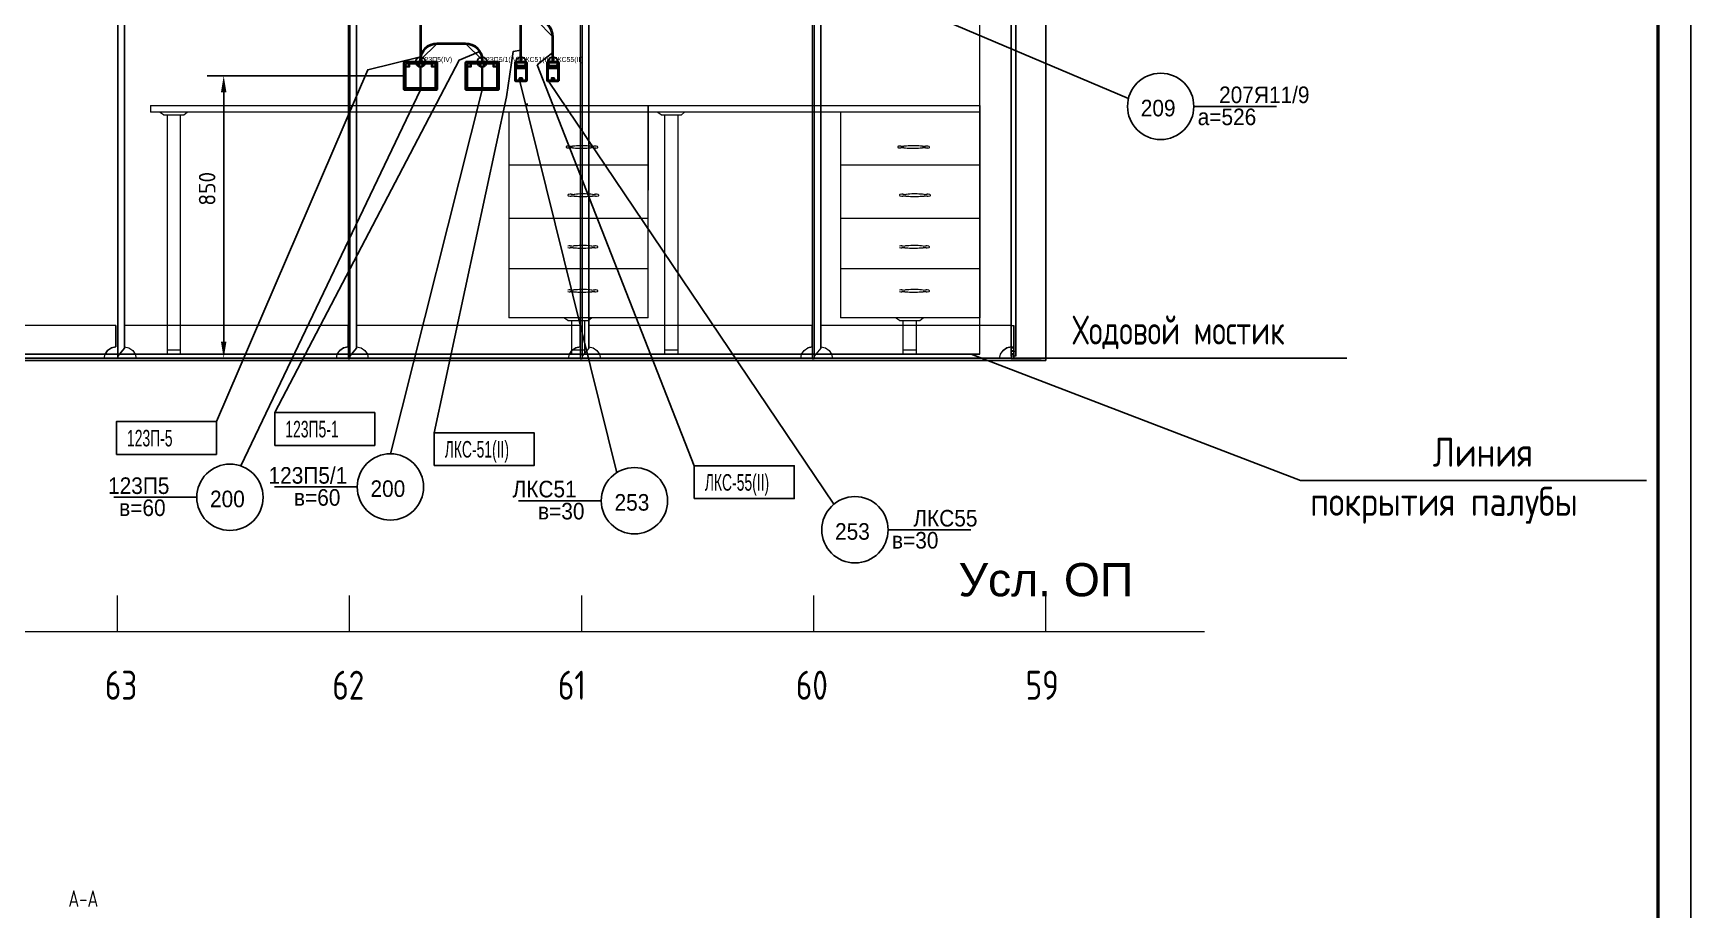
# Model space of a CAD drawing. Header units: millimetres. Extents: x -35117 to 70520, y -28859 to 27816.
# Drawn here: x -1362 to 3636, y -9381 to -6737 of the extents above; entities that cross this region are included whole.
import ezdxf

# ---------------------------------------------------------------- set-up
doc = ezdxf.new("R2010")
doc.units = ezdxf.units.MM
doc.linetypes.add('HIDDEN1', pattern=[1, 0.5, -0.5])
for name, color, linetype in [('-1', 7, 'Continuous'), ('DIMENSION', 1, 'Continuous'), ('EQUIPMENT', 7, 'Continuous'), ('EQUIPMENT_31_22_34_otd', 54, 'Continuous'), ('FORM', 7, 'Continuous'), ('FURN', 4, 'Continuous'), ('Kabeli', 7, 'Continuous'), ('Выноски', 7, 'Continuous'), ('ПозицииОборудования', 7, 'Continuous'), ('ТРАССЫскрытые', 7, 'Continuous')]:
    doc.layers.add(name, color=color, linetype=linetype)
for name, color, linetype, lineweight in [('FORM1', 4, 'Continuous', 50), ('Hull', 1, 'Continuous', 40), ('Other', 3, 'Continuous', 60), ('ТРАССЫ', 7, 'Continuous', 40)]:
    doc.layers.add(name, color=color, linetype=linetype, lineweight=lineweight)
doc.styles.add('SIMPLEX', font='simplex.shx', dxfattribs={"width": 0.9, "height": 50})
doc.styles.get("Standard").update_dxf_attribs({"font": 'arial.ttf'})
doc.styles.add('Standard1', font='simplex.shx', dxfattribs={"height": 2.5})
doc.dimstyles.new('М_20 -1', dxfattribs={"dimscale": 0, "dimtxt": 50, "dimasz": 50, "dimexe": 50, "dimexo": 0, "dimgap": 25, "dimtad": 1, "dimdec": 0, "dimrnd": 5, "dimdsep": 46, "dimtxsty": 'SIMPLEX', "dimcen": 50, "dimclrd": 1, "dimclre": 1, "dimclrt": 3, "dimadec": 0, "dimazin": 0, "dimtfac": 1, "dimtdec": 0, "dimtmove": 0, "dimatfit": 3, "dimfxl": 1, "dimtolj": 1, "dimtzin": 0, "dimarcsym": 0})

# ---------------------------------------------------------------- blocks, each defined once
blk = doc.blocks.new('1090')
at = {"layer": 'EQUIPMENT', "color": 2, "linetype": 'Continuous', "lineweight": 35}
blk.add_lwpolyline([(-48.2, 84), (48.2, 84, -0.414214), (50.2, 82), (50.2, 2, -0.414214), (48.2, 0), (-48.2, 0, -0.414214), (-50.2, 2), (-50.2, 82, -0.414214)], format="xyb", close=True, dxfattribs=at)
for points in [[(-45.2, 79), (45.2, 79), (45.2, 5), (-45.2, 5)], [(-45.2, 79), (-33.9, 79), (-33.9, 69.9), (-45.2, 69.9)], [(-5.7, 79), (5.7, 79), (5.7, 69.9), (-5.7, 69.9)], [(33.9, 79), (45.2, 79), (45.2, 69.9), (33.9, 69.9)]]:
    blk.add_lwpolyline(points, close=True, dxfattribs=at)
blk.add_lwpolyline([(0, 69.9), (0, 5)], dxfattribs=at)
blk = doc.blocks.new('*D52')
at = {"layer": 'Defpoints', "color": 0, "linetype": 'Continuous'}
for p in [(-244.3, -6866), (-787.7, -7717.6), (-143.8, -7717.6)]:
    blk.add_point(p, dxfattribs=at)
at = {"layer": 'DIMENSION', "color": 1, "linetype": 'Continuous', "lineweight": -2}
for p, q in [((-244.3, -6866), (-837.7, -6866)), ((-787.7, -6916), (-787.7, -7667.6)), ((-143.8, -7717.6), (-837.7, -7717.6))]:
    blk.add_line(p, q, dxfattribs=at)
at = {"layer": 'DIMENSION', "color": 1, "linetype": 'Continuous'}
for points in [[(-796, -6916), (-779.4, -6916), (-787.7, -6866)], [(-796, -7667.6), (-779.4, -7667.6), (-787.7, -7717.6)]]:
    blk.add_solid(points, dxfattribs=at)
at = {"layer": 'DIMENSION', "color": 3, "linetype": 'Continuous', "insert": (-837.7, -7206.5), "char_height": 50, "attachment_point": 5, "rotation": 90, "style": 'SIMPLEX'}
blk.add_mtext('\\A1;850', dxfattribs=at)
blk = doc.blocks.new('МВ_5')
at = {"layer": 'EQUIPMENT', "color": 2, "linetype": 'Continuous', "lineweight": 35}
for p, q in [((-3.2, -53.8), (-3.2, -57.6)), ((-3.2, -53.8), (-3.2, -57.6)), ((-1.7, -53.8), (-3.2, -53.8)), ((-3.2, -57.6), (3.3, -57.6)), ((-3.2, -57.6), (3.3, -57.6)), ((-1.7, -53), (-1.7, -53.8)), ((-1.7, -53), (-1.1, -53)), ((-1.1, -51.9), (-1.1, -53)), ((1.1, -51.9), (-1.1, -51.9)), ((-1.1, -57.6), (1.1, -57.6)), ((1.1, -51.9), (1.1, -53)), ((1.1, -53), (1.7, -53)), ((1.7, -53), (1.7, -53.8)), ((3.3, -53.8), (1.7, -53.8)), ((3.3, -57.6), (3.3, -53.8)), ((3.3, -57.6), (3.3, -53.8))]:
    blk.add_line(p, q, dxfattribs=at)
blk.add_lwpolyline([(17.5, -2), (17.5, -56, -0.414214), (15.5, -58), (-15.5, -58, -0.414214), (-17.5, -56), (-17.5, -2, -0.414214), (-15.5, 0), (15.5, 0, -0.414214)], format="xyb", close=True, dxfattribs=at)
for points in [[(-3.7, -56), (-15.5, -56), (-15.5, -2), (15.5, -2), (15.5, -56), (3.7, -56)], [(-2.4, -57.6), (-2.4, -57.1)], [(-1.8, -57.6), (-1.8, -57.1)], [(-1.1, -57.6), (-1.1, -57.1)], [(-0.4, -57.6), (-0.4, -57.1)], [(0.2, -57.6), (0.2, -57.1)], [(0.9, -57.6), (0.9, -57.1)], [(1.6, -57.6), (1.6, -57.1)], [(2.2, -57.6), (2.2, -57.1)]]:
    blk.add_lwpolyline(points, dxfattribs=at)
for points in [[(-12.6, -12.2), (12.6, -12.2), (12.6, -18.9), (-12.6, -18.9)], [(-3.7, -58), (3.7, -58), (3.7, -48.5), (-3.7, -48.5)]]:
    blk.add_lwpolyline(points, close=True, dxfattribs=at)

msp = doc.modelspace()

# ---------------------------------------------------------------- linework, layer by layer
at = {"layer": '-1', "color": 1, "lineweight": 0}
for p, q in [((-1108.114, -8542.971), (-1108.114, -8433.596)), ((-408.114, -8542.971), (-408.114, -8433.596)), ((291.886, -8542.971), (291.886, -8433.596)), ((991.886, -8542.971), (991.886, -8433.596)), ((1691.886, -8542.971), (1691.886, -8433.596)), ((2169.909, -8542.971), (-4142.611, -8542.971))]:
    msp.add_line(p, q, dxfattribs=at)
at = {"color": 4}
for p, q in [((491.981, -6955.555), (491.981, -6975.555)), ((1491.885, -6955.555), (1491.885, -7211.115)), ((1491.885, -6955.555), (1491.885, -6975.555))]:
    msp.add_line(p, q, dxfattribs=at)
at = {"color": 3}
for p, q in [((1691.885, -7717.555), (-3907.867, -7717.555)), ((1691.885, -7724.555), (-3907.867, -7724.555)), ((1691.885, -7717.555), (2598.589, -7717.555))]:
    msp.add_line(p, q, dxfattribs=at)
msp.add_line((-3707.867, -7705.555), (1491.885, -7705.555))
at = {"color": 2}
for p, q in [((2458.898, -8086.438), (1466.436, -7705.555)), ((3502.338, -8086.438), (2458.898, -8086.438))]:
    msp.add_line(p, q, dxfattribs=at)
at = {"layer": 'EQUIPMENT_31_22_34_otd', "linetype": 'Continuous', "lineweight": 35}
msp.add_line((126.388, -6949.182), (126.388, -6955.555), dxfattribs=at)
at = {"layer": 'FORM', "color": 7}
msp.add_lwpolyline([(-13163.591, -16165.54), (3636.409, -16165.54), (3636.409, -4285.54), (-13163.591, -4285.54)], close=True, dxfattribs=at)
at = {"layer": 'FORM1'}
msp.add_line((3536.409, -4385.54), (3536.409, -16065.54), dxfattribs=at)
at = {"layer": 'FURN', "color": 4}
msp.add_line((1491.885, -7595.555), (1491.885, -6955.555), dxfattribs=at)
msp.add_line((1491.885, -7595.555), (1491.885, -6955.555), dxfattribs=at)
at = {"layer": 'Hull', "color": 3, "lineweight": 25, "ltscale": 500}
msp.add_line((1691.885, -5117.533), (1691.885, -7724.555), dxfattribs=at)
at = {"layer": 'Hull', "color": 86, "linetype": 'Continuous', "lineweight": 20}
for p, q in [((-406.866, -5224.533), (-406.866, -7718.534)), ((-406.866, -7711.383), (-406.866, -5231.684)), ((293.134, -5224.533), (293.134, -7718.534)), ((293.134, -7711.383), (293.134, -5231.684)), ((1600.525, -7711.383), (1600.525, -5231.684)), ((1600.525, -7695.85), (1600.525, -5247.217)), ((-386.865, -7687.546), (-386.865, -5255.521)), ((313.135, -7687.546), (313.135, -5255.521)), ((-1106.866, -5332.535), (-1106.866, -7718.534)), ((-1106.866, -7711.383), (-1106.866, -5339.685)), ((993.134, -7668.534), (993.134, -5332.535)), ((993.134, -5332.535), (993.134, -7718.534)), ((993.134, -7711.383), (993.134, -5339.685)), ((-1086.865, -7687.546), (-1086.865, -5363.52)), ((1013.135, -7687.546), (1013.135, -5363.52)), ((-1112.866, -7618.534), (-1112.866, -7683.533)), ((-412.866, -7618.534), (-412.866, -7683.533)), ((987.134, -7618.534), (987.134, -7683.533)), ((1587.134, -7618.534), (1587.134, -7683.533)), ((1595.136, -7618.534), (1595.136, -7718.534)), ((-1137.616, -7693.787), (-1145.202, -7705.14)), ((-1126.257, -7686.197), (-1137.616, -7693.787)), ((-1112.866, -7683.533), (-1126.257, -7686.197)), ((-1106.866, -7711.383), (-1086.865, -7687.546)), ((-426.257, -7686.197), (-437.616, -7693.787)), ((-412.866, -7683.533), (-426.257, -7686.197)), ((-406.866, -7711.383), (-386.865, -7687.546)), ((273.743, -7686.197), (262.384, -7693.787)), ((287.134, -7683.533), (273.743, -7686.197)), ((987.134, -7683.533), (973.743, -7686.197)), ((1573.743, -7686.197), (1562.384, -7693.787)), ((1587.134, -7683.533), (1573.743, -7686.197)), ((1587.134, -7686.197), (1587.134, -7683.533)), ((1587.134, -7683.533), (1595.136, -7683.533)), ((1587.134, -7686.197), (1587.134, -7683.533)), ((1587.134, -7683.533), (1595.136, -7683.533)), ((1587.134, -7693.787), (1587.134, -7686.197)), ((1587.134, -7686.197), (1595.136, -7686.197)), ((1587.134, -7693.787), (1587.134, -7686.197)), ((1587.134, -7686.197), (1595.136, -7686.197)), ((1587.134, -7705.14), (1587.134, -7693.787)), ((1587.134, -7693.787), (1595.136, -7693.787)), ((1587.134, -7705.14), (1587.134, -7693.787)), ((1587.134, -7693.787), (1595.136, -7693.787)), ((1587.134, -7703.534), (1595.136, -7703.534)), ((1587.134, -7705.14), (1595.136, -7705.14)), ((1587.134, -7705.14), (1595.136, -7705.14))]:
    msp.add_line(p, q, dxfattribs=at)
for points in [[(-406.866, -5224.533), (-412.866, -5224.533), (-412.866, -7718.534), (-406.866, -7718.534)], [(-406.866, -7668.534), (-406.866, -5274.533), (-406.866, -5272.251), (-406.866, -5265.747), (-406.866, -5256.015), (-406.866, -5244.535), (-406.866, -5224.533)], [(-406.866, -5231.684), (-386.865, -5255.521), (-386.865, -7687.546), (-406.866, -7711.383)], [(293.134, -5224.533), (287.134, -5224.533), (287.134, -7718.534), (293.134, -7718.534)], [(293.134, -7668.534), (293.134, -5274.533), (293.134, -5272.251), (293.134, -5265.747), (293.134, -5256.015), (293.134, -5244.535), (293.134, -5224.533)], [(293.134, -5231.684), (313.135, -5255.521), (313.135, -7687.546), (293.134, -7711.383)], [(1677.137, -5224.533), (1587.134, -5224.533), (1587.134, -7718.534), (1677.137, -7718.534)], [(1600.525, -7711.383), (1587.134, -7711.383), (1587.134, -5231.684), (1600.525, -5231.684)], [(1587.134, -5247.217), (1587.134, -7695.85), (1600.525, -7695.85)], [(1600.525, -5231.684), (1600.525, -5255.521), (1600.525, -7687.546), (1600.525, -7711.383)], [(1600.525, -5247.217), (1600.525, -5255.521), (1600.525, -7687.546), (1600.525, -7695.85)], [(-1106.866, -7668.534), (-1106.866, -5382.535), (-1106.866, -5380.252), (-1106.866, -5373.746), (-1106.866, -5364.014), (-1106.866, -5352.533), (-1106.866, -5332.535)], [(-1106.866, -5339.685), (-1086.865, -5363.52), (-1086.865, -7687.546), (-1106.866, -7711.383)], [(993.134, -5332.535), (987.134, -5332.535), (987.134, -7718.534), (993.134, -7718.534)], [(993.134, -5339.685), (1013.135, -5363.52), (1013.135, -7687.546), (993.134, -7711.383)], [(-1112.866, -7618.534), (-1786.865, -7618.534), (-1786.865, -7683.533), (-1773.474, -7686.197), (-1762.115, -7693.787), (-1754.528, -7705.14), (-1751.867, -7718.534)], [(-1147.863, -7718.534), (-1145.202, -7705.14), (-1137.616, -7693.787), (-1126.257, -7686.197), (-1112.866, -7683.533), (-1112.866, -7618.534)], [(-412.866, -7618.534), (-1086.865, -7618.534), (-1086.865, -7683.533), (-1073.474, -7686.197), (-1062.115, -7693.787), (-1054.528, -7705.14), (-1051.867, -7718.534)], [(-447.863, -7718.534), (-445.202, -7705.14), (-437.616, -7693.787), (-426.257, -7686.197), (-412.866, -7683.533), (-412.866, -7618.534)], [(287.134, -7618.534), (-386.865, -7618.534), (-386.865, -7683.533), (-373.474, -7686.197), (-362.115, -7693.787), (-354.528, -7705.14), (-351.867, -7718.534)], [(252.137, -7718.534), (254.798, -7705.14), (262.384, -7693.787), (273.743, -7686.197), (287.134, -7683.533), (287.134, -7618.534)], [(987.134, -7618.534), (313.135, -7618.534), (313.135, -7683.533), (326.526, -7686.197), (337.885, -7693.787), (345.472, -7705.14), (348.133, -7718.534)], [(952.137, -7718.534), (954.798, -7705.14), (962.384, -7693.787), (973.743, -7686.197), (987.134, -7683.533), (987.134, -7618.534)], [(1587.134, -7618.534), (1013.135, -7618.534), (1013.135, -7683.533), (1026.526, -7686.197), (1037.885, -7693.787), (1045.472, -7705.14), (1048.133, -7718.534)], [(1552.137, -7718.534), (1554.798, -7705.14), (1562.384, -7693.787), (1573.743, -7686.197), (1587.134, -7683.533), (1587.134, -7618.534)], [(1587.134, -7683.533), (1587.134, -7618.534), (1595.136, -7618.534)], [(1587.134, -7683.533), (1587.134, -7618.534), (1595.136, -7618.534)], [(1587.134, -7703.534), (1587.134, -7618.534), (1595.136, -7618.534)], [(1595.136, -7718.534), (1595.136, -7705.14), (1595.136, -7693.787), (1595.136, -7686.197), (1595.136, -7683.533), (1595.136, -7618.534)], [(1595.136, -7618.534), (1595.136, -7683.533), (1595.136, -7686.197), (1595.136, -7693.787), (1595.136, -7705.14), (1595.136, -7718.534)], [(1595.136, -7718.534), (1595.136, -7705.14), (1595.136, -7693.787), (1595.136, -7686.197), (1595.136, -7683.533), (1595.136, -7618.534)], [(1595.136, -7618.534), (1595.136, -7703.534), (1595.136, -7718.534)], [(1595.136, -7718.534), (1595.136, -7703.534), (1595.136, -7618.534)], [(-1106.866, -7718.534), (-1106.866, -7698.532), (-1106.866, -7687.052), (-1106.866, -7677.323), (-1106.866, -7670.816), (-1106.866, -7668.534)], [(-406.866, -7718.534), (-406.866, -7698.532), (-406.866, -7687.052), (-406.866, -7677.323), (-406.866, -7670.816), (-406.866, -7668.534)], [(993.134, -7718.534), (993.134, -7698.532), (993.134, -7687.052), (993.134, -7677.323), (993.134, -7670.816), (993.134, -7668.534)]]:
    msp.add_lwpolyline(points, dxfattribs=at)
at = {"layer": 'Kabeli', "color": 5}
for points in [[(108.458, -6824.01), (108.458, -6824.01), (108.458, -6648.394), (108.458, -6648.394), (108.458, -5344.533), (108.792, -5344.343)], [(205.04, -6824.01), (205.04, -6824.01), (205.04, -6748.394), (155.04, -6698.394), (158.458, -6698.394), (108.458, -6648.394), (108.458, -5344.533), (108.792, -5344.343)]]:
    msp.add_lwpolyline(points, dxfattribs=at)
at = {"layer": 'Kabeli', "color": 231}
msp.add_lwpolyline([(-8.45, -6824.01), (-8.45, -6824.01), (-8.45, -6818.103), (-58.45, -6768.103), (-144.08, -6768.103), (-194.08, -6818.103), (-194.08, -6824.01), (-194.08, -6824.01)], dxfattribs=at)
at = {"layer": 'Kabeli', "color": 6}
msp.add_circle((-194.08, -6824.01), 4, dxfattribs=at)
msp.add_circle((-194.08, -6824.01), 4, dxfattribs=at)
msp.add_circle((-194.08, -6824.01), 4, dxfattribs=at)
at = {"layer": 'Other', "color": 5, "linetype": 'Continuous', "lineweight": 18}
msp.add_line((1491.885, -7705.555), (1491.885, -5605.555), dxfattribs=at)
at = {"layer": 'Other', "color": 251, "linetype": 'Continuous', "lineweight": 20}
for p, q in [((-1008.357, -6955.555), (491.981, -6955.555)), ((-1008.357, -6955.555), (-1008.357, -6975.555)), ((-52.78, -6975.555), (-1008.357, -6975.555)), ((-969.075, -6983.688), (-980.85, -6975.555)), ((-969.075, -6983.688), (-907.639, -6983.688)), ((-907.639, -6983.688), (-897.935, -6975.555)), ((91.981, -6975.555), (-52.78, -6975.555)), ((71.885, -6975.555), (71.885, -7595.555)), ((491.981, -6975.555), (91.981, -6975.555)), ((1418.971, -6975.555), (463.395, -6975.555)), ((491.885, -6955.555), (491.885, -7211.115)), ((491.885, -7595.555), (491.885, -6955.555)), ((491.885, -7595.555), (491.885, -6955.555)), ((491.981, -6955.555), (1036.925, -6955.555)), ((531.168, -6983.688), (519.392, -6975.555)), ((531.168, -6983.688), (592.603, -6983.688)), ((592.603, -6983.688), (602.307, -6975.555)), ((1036.925, -6955.555), (1491.885, -6955.555)), ((1071.885, -6975.555), (1071.885, -7595.555)), ((1491.981, -6975.555), (1091.981, -6975.555)), ((1491.885, -6975.555), (1447.558, -6975.555)), ((244.676, -7080.403), (244.676, -7080.708)), ((251.711, -7077.703), (247.064, -7078.438)), ((247.064, -7082.672), (251.711, -7083.408)), ((254.519, -7077.564), (251.711, -7077.703)), ((251.711, -7083.408), (254.519, -7083.547)), ((291.47, -7076.618), (287.124, -7076.618)), ((287.124, -7084.493), (295.816, -7084.493)), ((295.816, -7076.618), (291.47, -7076.618)), ((331.229, -7077.703), (328.422, -7077.564)), ((328.422, -7083.547), (331.229, -7083.408)), ((335.876, -7078.438), (331.229, -7077.703)), ((331.229, -7083.408), (335.876, -7082.672)), ((338.199, -7078.806), (333.553, -7078.071)), ((333.553, -7083.775), (338.199, -7083.04)), ((340.587, -7080.771), (340.587, -7081.075)), ((1244.676, -7080.403), (1244.676, -7080.708)), ((1251.711, -7077.703), (1247.064, -7078.438)), ((1247.064, -7082.672), (1251.711, -7083.408)), ((1254.519, -7077.564), (1251.711, -7077.703)), ((1251.711, -7083.408), (1254.519, -7083.547)), ((1291.47, -7076.618), (1287.124, -7076.618)), ((1287.124, -7084.493), (1295.816, -7084.493)), ((1295.816, -7076.618), (1291.47, -7076.618)), ((1331.229, -7077.703), (1328.422, -7077.564)), ((1328.422, -7083.547), (1331.229, -7083.408)), ((1335.876, -7078.438), (1331.229, -7077.703)), ((1331.229, -7083.408), (1335.876, -7082.672)), ((1338.199, -7078.806), (1333.553, -7078.071)), ((1333.553, -7083.775), (1338.199, -7083.04)), ((1340.587, -7080.771), (1340.587, -7081.075)), ((71.885, -7134.77), (491.885, -7134.77)), ((1071.885, -7134.77), (1491.885, -7134.77)), ((257.118, -7223.057), (252.471, -7223.793)), ((252.471, -7228.027), (257.118, -7228.762)), ((259.925, -7222.918), (257.118, -7223.057)), ((257.118, -7228.762), (259.925, -7228.901)), ((296.877, -7221.972), (292.531, -7221.972)), ((292.531, -7229.847), (292.531, -7229.847)), ((292.531, -7229.847), (301.223, -7229.847)), ((301.223, -7221.972), (296.877, -7221.972)), ((301.223, -7229.847), (301.223, -7229.847)), ((336.636, -7223.057), (333.828, -7222.918)), ((333.828, -7228.901), (336.636, -7228.762)), ((341.282, -7223.793), (336.636, -7223.057)), ((336.636, -7228.762), (341.282, -7228.027)), ((343.67, -7225.757), (343.67, -7226.062)), ((1257.118, -7223.057), (1252.471, -7223.793)), ((1252.471, -7228.027), (1257.118, -7228.762)), ((1259.925, -7222.918), (1257.118, -7223.057)), ((1257.118, -7228.762), (1259.925, -7228.901)), ((1296.877, -7221.972), (1292.531, -7221.972)), ((1292.531, -7229.847), (1292.531, -7229.847)), ((1292.531, -7229.847), (1301.223, -7229.847)), ((1301.223, -7221.972), (1296.877, -7221.972)), ((1301.223, -7229.847), (1301.223, -7229.847)), ((1336.636, -7223.057), (1333.828, -7222.918)), ((1333.828, -7228.901), (1336.636, -7228.762)), ((1341.282, -7223.793), (1336.636, -7223.057)), ((1336.636, -7228.762), (1341.282, -7228.027)), ((1343.67, -7225.757), (1343.67, -7226.062)), ((71.885, -7295.555), (491.885, -7295.555)), ((1071.885, -7295.555), (1491.885, -7295.555)), ((254.315, -7378.82), (249.668, -7379.556)), ((249.668, -7383.79), (254.315, -7384.525)), ((257.122, -7378.681), (254.315, -7378.82)), ((254.315, -7384.525), (257.122, -7384.664)), ((294.074, -7377.735), (289.728, -7377.735)), ((289.728, -7385.61), (289.728, -7385.61)), ((289.728, -7385.61), (298.42, -7385.61)), ((298.42, -7377.735), (294.074, -7377.735)), ((298.42, -7385.61), (298.42, -7385.61)), ((333.833, -7378.82), (331.025, -7378.681)), ((331.025, -7384.664), (333.833, -7384.525)), ((338.48, -7379.556), (333.833, -7378.82)), ((333.833, -7384.525), (338.48, -7383.79)), ((340.868, -7381.52), (340.868, -7381.825)), ((1254.315, -7378.82), (1249.668, -7379.556)), ((1249.668, -7383.79), (1254.315, -7384.525)), ((1257.122, -7378.681), (1254.315, -7378.82)), ((1254.315, -7384.525), (1257.122, -7384.664)), ((1294.074, -7377.735), (1289.728, -7377.735)), ((1289.728, -7385.61), (1289.728, -7385.61)), ((1289.728, -7385.61), (1298.42, -7385.61)), ((1298.42, -7377.735), (1294.074, -7377.735)), ((1298.42, -7385.61), (1298.42, -7385.61)), ((1333.833, -7378.82), (1331.025, -7378.681)), ((1331.025, -7384.664), (1333.833, -7384.525)), ((1338.48, -7379.556), (1333.833, -7378.82)), ((1333.833, -7384.525), (1338.48, -7383.79)), ((1340.868, -7381.52), (1340.868, -7381.825)), ((71.885, -7447.031), (491.885, -7447.031)), ((1071.885, -7447.031), (1491.885, -7447.031)), ((254.314, -7511.531), (249.668, -7512.267)), ((249.668, -7516.501), (254.314, -7517.236)), ((257.122, -7511.392), (254.314, -7511.531)), ((254.314, -7517.236), (257.122, -7517.375)), ((294.073, -7510.446), (289.727, -7510.446)), ((289.727, -7518.321), (289.727, -7518.321)), ((289.727, -7518.321), (298.419, -7518.321)), ((298.419, -7510.446), (294.073, -7510.446)), ((298.419, -7518.321), (298.419, -7518.321)), ((333.832, -7511.531), (331.025, -7511.392)), ((331.025, -7517.375), (333.832, -7517.236)), ((338.479, -7512.267), (333.832, -7511.531)), ((333.832, -7517.236), (338.479, -7516.501)), ((340.867, -7514.231), (340.867, -7514.536)), ((1254.314, -7511.531), (1249.668, -7512.267)), ((1249.668, -7516.501), (1254.314, -7517.236)), ((1257.122, -7511.392), (1254.314, -7511.531)), ((1254.314, -7517.236), (1257.122, -7517.375)), ((1294.073, -7510.446), (1289.727, -7510.446)), ((1289.727, -7518.321), (1289.727, -7518.321)), ((1289.727, -7518.321), (1298.419, -7518.321)), ((1298.419, -7510.446), (1294.073, -7510.446)), ((1298.419, -7518.321), (1298.419, -7518.321)), ((1333.832, -7511.531), (1331.025, -7511.392)), ((1331.025, -7517.375), (1333.832, -7517.236)), ((1338.479, -7512.267), (1333.832, -7511.531)), ((1333.832, -7517.236), (1338.479, -7516.501)), ((1340.867, -7514.231), (1340.867, -7514.536)), ((474.685, -7595.555), (71.885, -7595.555)), ((491.885, -7595.555), (71.885, -7595.555)), ((250.193, -7603.688), (238.417, -7595.555)), ((311.628, -7603.688), (321.332, -7595.555)), ((1474.685, -7595.555), (1071.885, -7595.555)), ((1491.885, -7595.555), (1071.885, -7595.555)), ((1250.193, -7603.688), (1238.417, -7595.555)), ((1311.628, -7603.688), (1321.332, -7595.555)), ((250.193, -7603.688), (311.628, -7603.688)), ((1250.193, -7603.688), (1311.628, -7603.688)), ((-957.582, -7705.555), (-917.582, -7705.555)), ((261.685, -7705.555), (301.685, -7705.555)), ((542.66, -7705.555), (582.66, -7705.555)), ((1261.685, -7705.555), (1301.685, -7705.555))]:
    msp.add_line(p, q, dxfattribs=at)
at = {"layer": 'Other', "color": 251, "linetype": 'Continuous', "lineweight": 20, "extrusion": (0, 1, 0)}
for p, q in [((-957.582, -7705.555), (-957.582, -6983.688)), ((-917.582, -7705.555), (-917.582, -6983.688)), ((542.66, -7705.555), (542.66, -6983.688)), ((582.66, -7705.555), (582.66, -6983.688)), ((261.685, -7705.555), (261.685, -7603.688)), ((301.685, -7705.555), (301.685, -7603.688)), ((1261.685, -7705.555), (1261.685, -7603.688)), ((1301.685, -7705.555), (1301.685, -7603.688)), ((-957.582, -7692.277), (-917.582, -7692.277)), ((261.685, -7692.277), (301.685, -7692.277)), ((542.66, -7692.277), (582.66, -7692.277)), ((1261.685, -7692.277), (1301.685, -7692.277))]:
    msp.add_line(p, q, dxfattribs=at)
at = {"layer": 'Other', "color": 251, "linetype": 'Continuous', "lineweight": 20, "flags": 128}
for points in [[(247.064, -7078.438), (245.777, -7078.875), (245.16, -7079.343), (244.818, -7079.821), (244.686, -7080.248), (244.676, -7080.403)], [(287.124, -7076.618), (287.124, -7076.618), (286.907, -7076.623), (281.507, -7076.849), (276.175, -7077.212), (271.006, -7077.629), (265.967, -7077.969), (263.655, -7078.022), (263.655, -7078.022)], [(263.655, -7083.089), (263.655, -7083.089), (263.959, -7083.086), (268.478, -7083.276), (273.14, -7083.66), (277.97, -7084.031), (282.874, -7084.335), (287.124, -7084.493)], [(319.285, -7078.022), (319.285, -7078.022), (318.565, -7078.022), (313.726, -7077.778), (308.741, -7077.366), (303.417, -7076.973), (298.012, -7076.684), (295.816, -7076.618), (295.816, -7076.618)], [(295.816, -7084.493), (301.825, -7084.238), (307.259, -7083.86), (312.623, -7083.436), (315.986, -7083.197), (319.285, -7083.089), (319.285, -7083.089)], [(338.199, -7083.04), (339.487, -7082.603), (340.104, -7082.136), (340.446, -7081.658), (340.577, -7081.23), (340.587, -7081.075)], [(1247.064, -7078.438), (1245.777, -7078.875), (1245.16, -7079.343), (1244.818, -7079.821), (1244.686, -7080.248), (1244.676, -7080.403)], [(1287.124, -7076.618), (1287.124, -7076.618), (1286.907, -7076.623), (1281.507, -7076.849), (1276.175, -7077.212), (1271.006, -7077.629), (1265.967, -7077.969), (1263.655, -7078.022), (1263.655, -7078.022)], [(1263.655, -7083.089), (1263.655, -7083.089), (1263.959, -7083.086), (1268.478, -7083.276), (1273.14, -7083.66), (1277.97, -7084.031), (1282.874, -7084.335), (1287.124, -7084.493)], [(1319.285, -7078.022), (1319.285, -7078.022), (1318.565, -7078.022), (1313.726, -7077.778), (1308.741, -7077.366), (1303.417, -7076.973), (1298.012, -7076.684), (1295.816, -7076.618), (1295.816, -7076.618)], [(1295.816, -7084.493), (1301.825, -7084.238), (1307.259, -7083.86), (1312.623, -7083.436), (1315.986, -7083.197), (1319.285, -7083.089), (1319.285, -7083.089)], [(1338.199, -7083.04), (1339.487, -7082.603), (1340.104, -7082.136), (1340.446, -7081.658), (1340.577, -7081.23), (1340.587, -7081.075)], [(252.471, -7223.793), (251.183, -7224.229), (250.566, -7224.697), (250.224, -7225.175), (250.093, -7225.602), (250.083, -7225.757)], [(292.531, -7221.972), (292.531, -7221.972), (292.314, -7221.977), (286.914, -7222.203), (281.582, -7222.567), (276.412, -7222.983), (271.374, -7223.323), (269.061, -7223.376), (269.061, -7223.376)], [(269.061, -7228.443), (269.061, -7228.443), (269.365, -7228.44), (273.885, -7228.63), (278.546, -7229.014), (283.376, -7229.385), (288.281, -7229.689), (292.531, -7229.847)], [(324.692, -7223.376), (324.692, -7223.376), (323.972, -7223.377), (319.133, -7223.132), (314.147, -7222.72), (308.823, -7222.327), (303.418, -7222.038), (301.223, -7221.972), (301.223, -7221.972)], [(301.223, -7229.847), (307.232, -7229.592), (312.666, -7229.215), (318.03, -7228.79), (321.393, -7228.551), (324.692, -7228.443), (324.692, -7228.443)], [(341.282, -7228.027), (342.57, -7227.59), (343.187, -7227.122), (343.529, -7226.645), (343.66, -7226.217), (343.67, -7226.062)], [(1252.471, -7223.793), (1251.183, -7224.229), (1250.566, -7224.697), (1250.224, -7225.175), (1250.093, -7225.602), (1250.083, -7225.757)], [(1292.531, -7221.972), (1292.531, -7221.972), (1292.314, -7221.977), (1286.914, -7222.203), (1281.582, -7222.567), (1276.412, -7222.983), (1271.374, -7223.323), (1269.061, -7223.376), (1269.061, -7223.376)], [(1269.061, -7228.443), (1269.061, -7228.443), (1269.365, -7228.44), (1273.885, -7228.63), (1278.546, -7229.014), (1283.376, -7229.385), (1288.281, -7229.689), (1292.531, -7229.847)], [(1324.692, -7223.376), (1324.692, -7223.376), (1323.972, -7223.377), (1319.133, -7223.132), (1314.147, -7222.72), (1308.823, -7222.327), (1303.418, -7222.038), (1301.223, -7221.972), (1301.223, -7221.972)], [(1301.223, -7229.847), (1307.232, -7229.592), (1312.666, -7229.215), (1318.03, -7228.79), (1321.393, -7228.551), (1324.692, -7228.443), (1324.692, -7228.443)], [(1341.282, -7228.027), (1342.57, -7227.59), (1343.187, -7227.122), (1343.529, -7226.645), (1343.66, -7226.217), (1343.67, -7226.062)], [(289.728, -7377.735), (289.728, -7377.735), (289.511, -7377.74), (284.111, -7377.966), (278.779, -7378.33), (273.61, -7378.746), (268.571, -7379.086), (266.258, -7379.139), (266.258, -7379.139)], [(266.258, -7384.206), (266.258, -7384.206), (266.562, -7384.203), (271.082, -7384.393), (275.743, -7384.777), (280.573, -7385.148), (285.478, -7385.452), (289.728, -7385.61)], [(321.889, -7379.139), (321.889, -7379.139), (321.169, -7379.14), (316.33, -7378.895), (311.345, -7378.483), (306.02, -7378.09), (300.615, -7377.801), (298.42, -7377.735), (298.42, -7377.735)], [(298.42, -7385.61), (304.429, -7385.355), (309.863, -7384.978), (315.227, -7384.553), (318.59, -7384.314), (321.889, -7384.206), (321.889, -7384.206)], [(338.48, -7383.79), (339.767, -7383.353), (340.384, -7382.885), (340.726, -7382.408), (340.858, -7381.98), (340.868, -7381.825)], [(1289.728, -7377.735), (1289.728, -7377.735), (1289.511, -7377.74), (1284.111, -7377.966), (1278.779, -7378.33), (1273.61, -7378.746), (1268.571, -7379.086), (1266.258, -7379.139), (1266.258, -7379.139)], [(1266.258, -7384.206), (1266.258, -7384.206), (1266.562, -7384.203), (1271.082, -7384.393), (1275.743, -7384.777), (1280.573, -7385.148), (1285.478, -7385.452), (1289.728, -7385.61)], [(1321.889, -7379.139), (1321.889, -7379.139), (1321.169, -7379.14), (1316.33, -7378.895), (1311.345, -7378.483), (1306.02, -7378.09), (1300.615, -7377.801), (1298.42, -7377.735), (1298.42, -7377.735)], [(1298.42, -7385.61), (1304.429, -7385.355), (1309.863, -7384.978), (1315.227, -7384.553), (1318.59, -7384.314), (1321.889, -7384.206), (1321.889, -7384.206)], [(1338.48, -7383.79), (1339.767, -7383.353), (1340.384, -7382.885), (1340.726, -7382.408), (1340.858, -7381.98), (1340.868, -7381.825)], [(289.727, -7510.446), (289.727, -7510.446), (289.51, -7510.451), (284.11, -7510.677), (278.778, -7511.041), (273.609, -7511.457), (268.57, -7511.797), (266.258, -7511.85), (266.258, -7511.85)], [(266.258, -7516.918), (266.258, -7516.918), (266.562, -7516.914), (271.082, -7517.105), (275.743, -7517.489), (280.573, -7517.859), (285.478, -7518.163), (289.727, -7518.321)], [(321.889, -7511.85), (321.889, -7511.85), (321.168, -7511.851), (316.329, -7511.606), (311.344, -7511.195), (306.02, -7510.801), (300.615, -7510.513), (298.419, -7510.446), (298.419, -7510.446)], [(298.419, -7518.321), (304.428, -7518.066), (309.863, -7517.689), (315.226, -7517.264), (318.589, -7517.025), (321.889, -7516.918), (321.889, -7516.918)], [(338.479, -7516.501), (339.767, -7516.064), (340.384, -7515.596), (340.726, -7515.119), (340.857, -7514.691), (340.867, -7514.536)], [(1289.727, -7510.446), (1289.727, -7510.446), (1289.51, -7510.451), (1284.11, -7510.677), (1278.778, -7511.041), (1273.609, -7511.457), (1268.57, -7511.797), (1266.258, -7511.85), (1266.258, -7511.85)], [(1266.258, -7516.918), (1266.258, -7516.918), (1266.562, -7516.914), (1271.082, -7517.105), (1275.743, -7517.489), (1280.573, -7517.859), (1285.478, -7518.163), (1289.727, -7518.321)], [(1321.889, -7511.85), (1321.889, -7511.85), (1321.168, -7511.851), (1316.329, -7511.606), (1311.344, -7511.195), (1306.02, -7510.801), (1300.615, -7510.513), (1298.419, -7510.446), (1298.419, -7510.446)], [(1298.419, -7518.321), (1304.428, -7518.066), (1309.863, -7517.689), (1315.226, -7517.264), (1318.589, -7517.025), (1321.889, -7516.918), (1321.889, -7516.918)], [(1338.479, -7516.501), (1339.767, -7516.064), (1340.384, -7515.596), (1340.726, -7515.119), (1340.857, -7514.691), (1340.867, -7514.536)]]:
    msp.add_lwpolyline(points, dxfattribs=at)
at = {"layer": 'Other', "color": 251, "linetype": 'Continuous', "lineweight": 20}
for centre, radius, start, end in [((247.19, -7080.086), 2.59, 193.900986, 267.211079), ((284.207, -6576.523), 501.919, 266.60896, 267.653217), ((278.091, -7462.534), 379.719, 92.178745, 93.559077), ((312.02, -6841.665), 236.469, 271.760607, 273.977216), ((306.349, -7432.613), 349.763, 86.381809, 87.880368), ((338.073, -7081.393), 2.59, 13.900986, 87.211079), ((1247.19, -7080.086), 2.59, 193.900986, 267.211079), ((1284.207, -6576.523), 501.919, 266.60896, 267.653217), ((1278.091, -7462.534), 379.719, 92.178745, 93.559077), ((1312.02, -6841.665), 236.469, 271.760607, 273.977216), ((1306.349, -7432.613), 349.763, 86.381809, 87.880368), ((1338.073, -7081.393), 2.59, 13.900986, 87.211079), ((252.597, -7225.44), 2.59, 193.900986, 267.211079), ((289.614, -6721.877), 501.919, 266.60896, 267.653217), ((283.497, -7607.888), 379.719, 92.178745, 93.559077), ((317.427, -6987.019), 236.469, 271.760607, 273.977216), ((311.756, -7577.967), 349.763, 86.381809, 87.880368), ((341.156, -7226.379), 2.59, 13.900986, 87.211079), ((1252.597, -7225.44), 2.59, 193.900986, 267.211079), ((1289.614, -6721.877), 501.919, 266.60896, 267.653217), ((1283.497, -7607.888), 379.719, 92.178745, 93.559077), ((1317.427, -6987.019), 236.469, 271.760607, 273.977216), ((1311.756, -7577.967), 349.763, 86.381809, 87.880368), ((1341.156, -7226.379), 2.59, 13.900986, 87.211079), ((286.811, -6877.64), 501.919, 266.60896, 267.653217), ((280.694, -7763.651), 379.719, 92.178745, 93.559077), ((314.624, -7142.782), 236.469, 271.760607, 273.977216), ((308.953, -7733.73), 349.763, 86.381809, 87.880368), ((338.354, -7382.142), 2.59, 13.900986, 87.211079), ((1286.811, -6877.64), 501.919, 266.60896, 267.653217), ((1280.694, -7763.651), 379.719, 92.178745, 93.559077), ((1314.624, -7142.782), 236.469, 271.760607, 273.977216), ((1308.953, -7733.73), 349.763, 86.381809, 87.880368), ((1338.354, -7382.142), 2.59, 13.900986, 87.211079), ((286.81, -7010.351), 501.919, 266.60896, 267.653217), ((280.694, -7896.362), 379.719, 92.178745, 93.559077), ((314.624, -7275.493), 236.469, 271.760607, 273.977216), ((308.952, -7866.441), 349.763, 86.381809, 87.880368), ((338.353, -7514.853), 2.59, 13.900986, 87.211079), ((1286.81, -7010.351), 501.919, 266.60896, 267.653217), ((1280.694, -7896.362), 379.719, 92.178745, 93.559077), ((1314.624, -7275.493), 236.469, 271.760607, 273.977216), ((1308.952, -7866.441), 349.763, 86.381809, 87.880368), ((1338.353, -7514.853), 2.59, 13.900986, 87.211079)]:
    msp.add_arc(centre, radius, start, end, dxfattribs=at)
at = {"layer": 'Выноски', "color": 1}
for points in [[(-633.848, -7980.361), (-633.848, -7881.361), (-332.211, -7881.361), (-332.211, -7980.361), (-633.848, -7980.361)], [(-1111.317, -8007.574), (-1111.317, -7908.574), (-809.679, -7908.574), (-809.679, -8007.574), (-1111.317, -8007.574)], [(-153.254, -8041.182), (-153.254, -7942.182), (148.383, -7942.182), (148.383, -8041.182), (-153.254, -8041.182)], [(631.101, -8141.051), (631.101, -8042.051), (932.738, -8042.051), (932.738, -8141.051), (631.101, -8141.051)]]:
    msp.add_lwpolyline(points, dxfattribs=at)
at = {"layer": 'ПозицииОборудования', "color": 1}
for p, q in [((2137.661, -6958.118), (2387.241, -6958.118)), ((-868.991, -8136.937), (-1118.571, -8136.937)), ((-385.089, -8105.889), (-634.669, -8105.889)), ((350.91, -8147.251), (101.33, -8147.251)), ((1215.808, -8235.02), (1465.388, -8235.02))]:
    msp.add_line(p, q, dxfattribs=at)
for points in [[(1940.54, -6934.295), (611.885, -6370.683)], [(-633.848, -7881.361), (-77.677, -6818.412), (-15.296, -6792.849)], [(-153.254, -7942.182), (65.103, -6929.449), (84.796, -6792.732), (108.458, -6788.484)], [(157.831, -6833.168), (205.04, -6795.212)], [(-809.679, -7908.574), (-353.094, -6847.738), (-194.08, -6808.214)], [(631.101, -8042.051), (157.831, -6833.168)], [(104.772, -6882.01), (397.453, -8062.739)], [(191.354, -6882.01), (1052.478, -8157.629)], [(-735.918, -8042.564), (-194.08, -6908.01)], [(-285.089, -8005.889), (-8.45, -6908.01)]]:
    msp.add_lwpolyline(points, dxfattribs=at)
for centre in [(2037.661, -6958.118), (-768.991, -8136.937), (-285.089, -8105.889), (450.91, -8147.251), (1115.808, -8235.02)]:
    msp.add_circle(centre, 100, dxfattribs=at)
at = {"layer": 'ТРАССЫ', "color": 2, "ltscale": 200}
msp.add_lwpolyline([(205.04, -6824.01), (205.04, -6748.394, 0.41421356), (155.04, -6698.394), (158.458, -6698.394, -0.41421356), (108.458, -6648.394), (108.458, -5344.533)], format="xyb", dxfattribs=at)
at = {"layer": 'ТРАССЫ', "color": 6}
msp.add_lwpolyline([(-194.08, -5517.004), (-194.08, -6824.01)], dxfattribs=at)
at = {"layer": 'ТРАССЫ', "color": 2, "linetype": 'HIDDEN1', "ltscale": 500}
msp.add_lwpolyline([(108.458, -6824.01), (108.458, -6648.394)], dxfattribs=at)
at = {"layer": 'ТРАССЫ', "color": 6}
msp.add_lwpolyline([(-194.08, -6824.01), (-194.08, -6818.103, -0.41421356), (-144.08, -6768.103), (-58.45, -6768.103, -0.41421356), (-8.45, -6818.103), (-8.45, -6824.01)], format="xyb", dxfattribs=at)
at = {"layer": 'ТРАССЫскрытые', "color": 6}
for centre in [(-194.08, -6824.01), (-8.45, -6824.01)]:
    msp.add_circle(centre, 15, dxfattribs=at)
at = {"layer": 'ТРАССЫскрытые', "color": 2}
for centre in [(108.458, -6824.01), (205.04, -6824.01)]:
    msp.add_circle(centre, 15, dxfattribs=at)

# ---------------------------------------------------------------- block references
at = {"color": 2}
for p in [(-194.08, -6908.01), (-8.45, -6908.01)]:
    msp.add_blockref('1090', p, dxfattribs=at)
for p in [(108.458, -6824.01), (205.04, -6824.01)]:
    msp.add_blockref('МВ_5', p)

# ---------------------------------------------------------------- texts
at = {"ltscale": 7, "style": 'Standard1'}
for s, width, p in [('Ходовой мостик', 0.7, (1771.968, -7676.399, 0)), ('63', 0.75, (-1145.977, -8747.564)), ('62', 0.75, (-460.082, -8747.564)), ('61', 0.75, (220.264, -8747.564)), ('60', 0.75, (937.746, -8747.564)), ('59', 0.75, (1630.41, -8747.564))]:
    msp.add_text(s, height=87.5, dxfattribs=dict(at, width=width)).set_placement(p)
at = {"color": 2, "style": 'Standard1', "width": 0.8}
for s, p in [('Линия', (2858.179, -8044.81)), ('покрытия палубы', (2488.444, -8193.03))]:
    msp.add_text(s, height=87.5, dxfattribs=at).set_placement(p)
at = {"color": 4}
msp.add_text('Усл. ОП', height=100, dxfattribs=at).set_placement((1428.169, -8435.563))
at = {"layer": 'FORM', "color": 3, "style": 'Standard1', "width": 0.7}
msp.add_text('А-А', height=50, dxfattribs=at).set_placement((-1256.217, -9372.364))
at = {"layer": 'Выноски', "color": 3, "width": 0.6}
for s, p in [('123П-5', (-1079.317, -7983.574)), ('123П5-1', (-601.848, -7956.361)), ('ЛКС-51(II)', (-121.254, -8017.182)), ('ЛКС-55(II)', (663.101, -8117.051))]:
    msp.add_text(s, height=50, dxfattribs=at).set_placement(p)
at = {"layer": 'ПозицииОборудования', "color": 3, "width": 0.9}
for s, p in [('207Я11/9', (2213.872, -6948.118)), ('209', (1977.661, -6988.118)), ('а=526', (2149.365, -7014.625)), ('123П5/1', (-652.535, -8095.889)), ('123П5', (-1136.437, -8126.937)), ('200', (-345.089, -8135.889)), ('ЛКС51', (83.464, -8137.251)), ('в=60', (-1102.926, -8193.444)), ('200', (-828.991, -8166.937)), ('в=60', (-575.8, -8162.396)), ('253', (390.91, -8177.251)), ('в=30', (160.199, -8203.758)), ('ЛКС55', (1292.019, -8225.02)), ('253', (1055.808, -8265.02)), ('в=30', (1227.512, -8291.527))]:
    msp.add_text(s, height=50, dxfattribs=at).set_placement(p)
at = {"layer": 'ТРАССЫскрытые', "color": 6}
for s, p in [('123П5(IV)', (-194.08, -6824.01)), ('123П5/1(IV)', (-8.45, -6824.01))]:
    msp.add_text(s, height=15, dxfattribs=at).set_placement(p)
at = {"layer": 'ТРАССЫскрытые', "color": 2}
for s, p in [('ЛКС51(II)', (108.458, -6824.01)), ('ЛКС55(II)', (205.04, -6824.01))]:
    msp.add_text(s, height=15, dxfattribs=at).set_placement(p)

# ---------------------------------------------------------------- dimensions: what is measured, and where the dimension line sits
at = {"layer": 'DIMENSION', "color": 1, "linetype": 'Continuous'}
dim = msp.add_linear_dim(base=(-787.71, -7717.555), p1=(-244.33, -6866.01), p2=(-143.83, -7717.555), angle=90, dimstyle='М_20 -1', override={"dimscale": 1}, dxfattribs=at)
dim.commit()
dim.dimension.update_dxf_attribs({"geometry": '*D52', "text_midpoint": (-787.71, -7206.489), "dimtype": 160})

doc.saveas('drawing.dxf')
